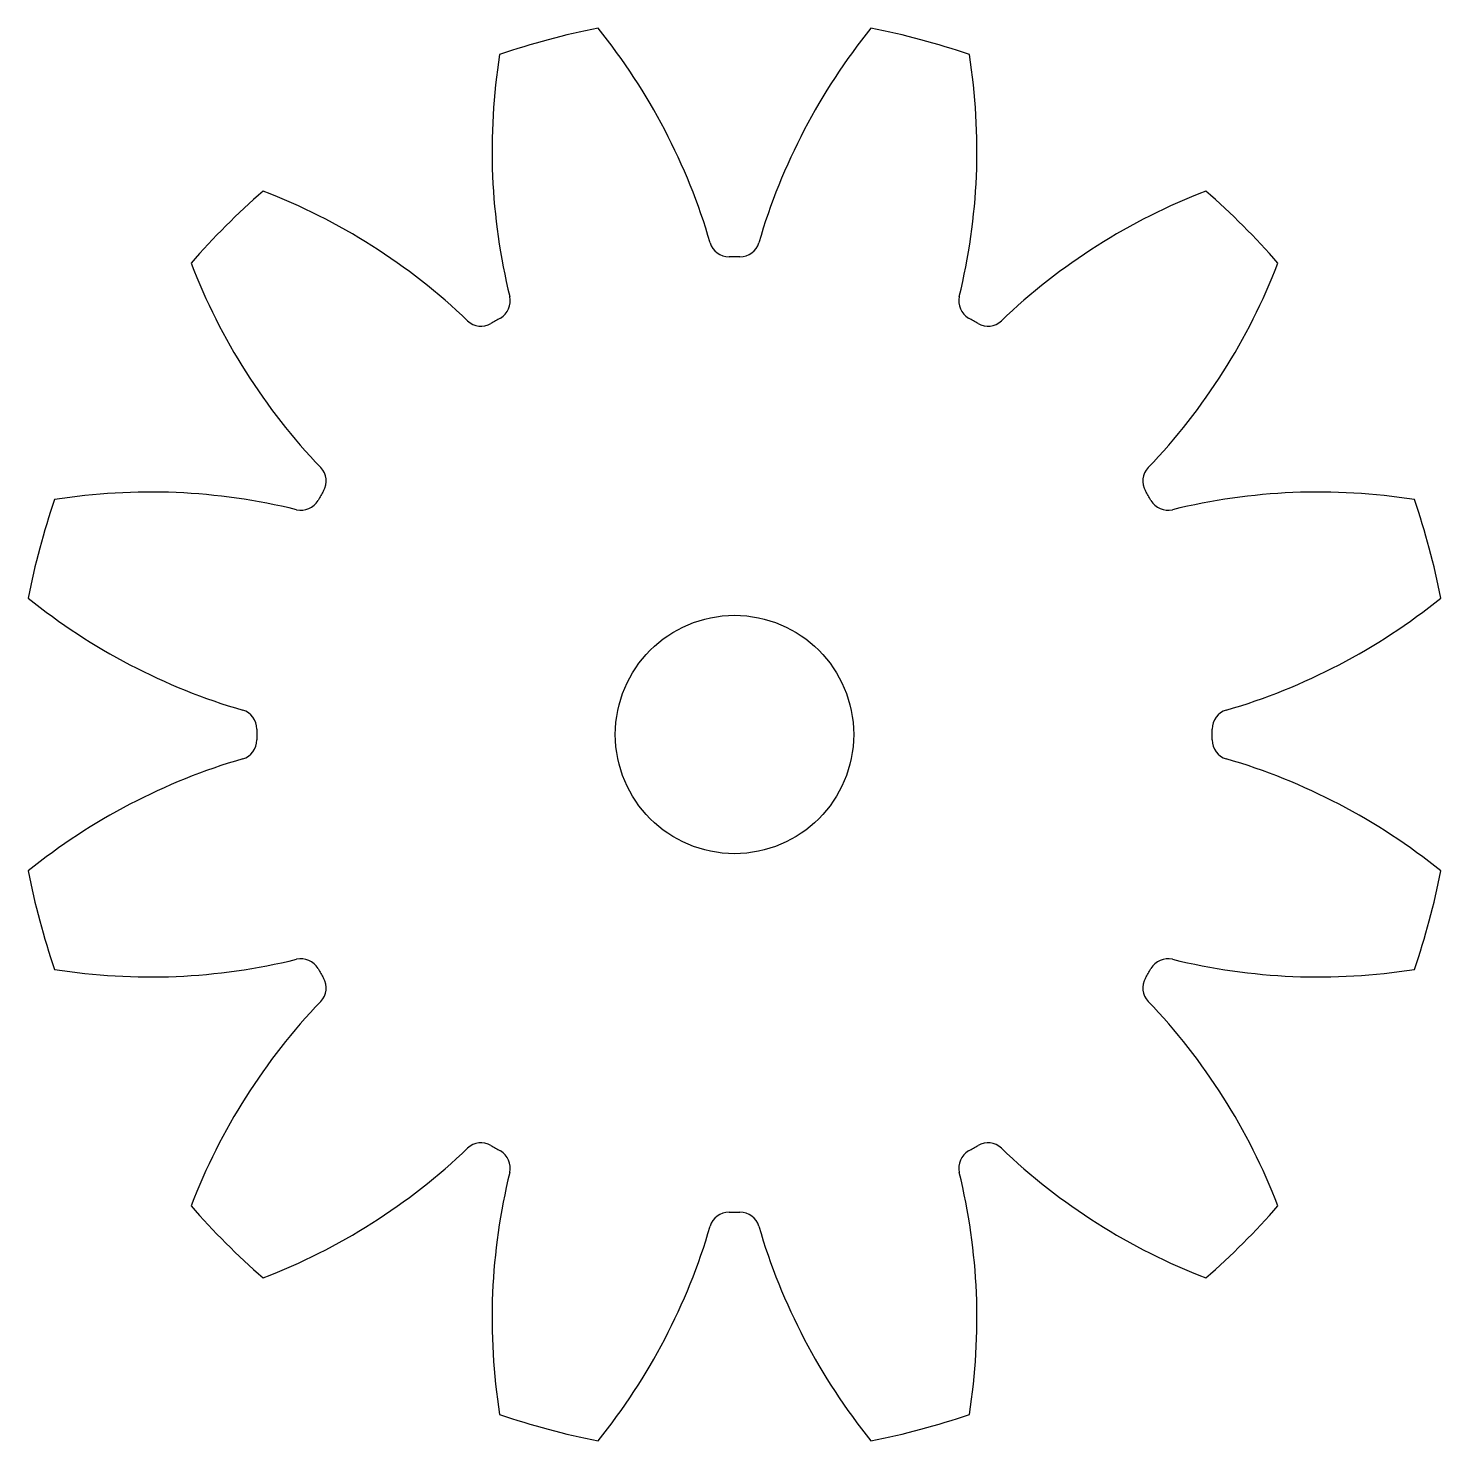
# Model space of a CAD drawing. Header units: inches. Extents: x -0.219 to 0.219, y -0.219 to 0.219.
import ezdxf

# ---------------------------------------------------------------- set-up
doc = ezdxf.new("R2010")
doc.units = ezdxf.units.IN
doc.layers.add('CUTOUTS', color=1, linetype='CONTINUOUS')
doc.layers.add('PERIMETER', color=5, linetype='CONTINUOUS')

msp = doc.modelspace()

# ---------------------------------------------------------------- linework, layer by layer
at = {"layer": 'CUTOUTS'}
msp.add_circle((1.3112870369588462e-16, 2.0747440414615335e-17), 0.03700787401574803, dxfattribs=at)
at = {"layer": 'PERIMETER'}
for centre, radius, start, end in [((2.6225740739176924e-16, 4.149488082923067e-17), 0.22334645669291342, 100.93484268975912, 109.06515731024017), ((-0.19078818128095157, 0.09931806762075326), 0.1908464566929135, 16.236661895668295, 38.94965890639475), ((0.1907881812809506, 0.09931806762075406), 0.19084645669291184, 141.05034109360517, 163.76333810433175), ((2.6225740739176924e-16, 4.149488082923067e-17), 0.22334645669291348, 70.93484268975904, 79.06515731024086), ((0.11556837792076295, 0.18140606025482767), 0.19084645669291553, 171.05034109360466, 193.7633381043308), ((-0.11556837792075782, 0.18140606025482908), 0.19084645669291336, -13.763338104331737, 8.949658906394667), ((2.6225740739176924e-16, 4.149488082923067e-17), 0.22334645669291325, 130.93484268975834, 139.06515731024012), ((-0.21488644554151207, -0.009382121026121052), 0.19084645669291453, 46.23666189566765, 68.94965890639388), ((0.21488644554151154, -0.009382121026122648), 0.19084645669291272, 111.05034109360507, 133.76333810433167), ((2.6225740739176924e-16, 4.149488082923067e-17), 0.2233464566929135, 40.934842689758945, 49.06515731024072), ((-0.0017648909681201505, 0.15436559382017062), 0.006029225963336613, 196.23666189566853, 270.6550449198052), ((0.001764890968120675, 0.15436559382017062), 0.006029225963336617, 269.3449550802045, 343.76333810433096), ((0.009382121026126667, 0.2148864455415122), 0.19084645669291458, 201.0503410936047, 223.7633381043309), ((2.6225740739176924e-16, 4.149488082923067e-17), 0.14834645669291352, 89.34495508020456, 90.65504491979485), ((-0.009382121026121903, 0.2148864455415115), 0.19084645669291317, 316.23666189566814, 338.9496589063946), ((-0.07565435649678132, 0.13456697120259908), 0.0060292259633366405, -60.655044919796204, 13.763338104331075), ((0.07565435649678372, 0.13456697120259803), 0.006029225963336638, 166.23666189566862, 240.65504491979593), ((-0.07871123732338534, 0.13280208023447873), 0.006029225963336641, 226.23666189566785, 300.6550449197933), ((2.6225740739176924e-16, 4.149488082923067e-17), 0.14834645669291346, 119.34495508020382, 120.65504491979468), ((2.6225740739176924e-16, 4.149488082923067e-17), 0.1483464566929135, 59.34495508020449, 60.65504491979536), ((0.07871123732338771, 0.1328020802344776), 0.006029225963336613, 239.34495508020427, 313.7633381043315), ((-0.13280208023447646, 0.07871123732338885), 0.006029225963336616, -30.655044919796183, 43.7633381043313), ((0.13280208023447812, 0.078711237323387), 0.006029225963336666, 136.23666189566825, 210.65504491979212), ((-0.18140606025483003, -0.11556837792075557), 0.19084645669291284, 76.23666189566761, 98.94965890639403), ((2.6225740739176924e-16, 4.149488082923067e-17), 0.14834645669291344, 149.3449550802039, 150.65504491979476), ((2.6225740739176924e-16, 4.149488082923067e-17), 0.14834645669291344, 29.34495508020443, 30.655044919795273), ((0.18140606025482903, -0.11556837792076055), 0.19084645669291525, 81.05034109360517, 103.76333810433147), ((2.6225740739176924e-16, 4.149488082923067e-17), 0.22334645669291325, 160.93484268975843, 169.06515731024018), ((-0.13456697120259692, 0.07565435649678491), 0.006029225963336632, 256.2366618956675, 330.6550449197914), ((0.1345669712025985, 0.07565435649678302), 0.0060292259633366535, 209.34495508020436, 283.76333810433107), ((2.6225740739176924e-16, 4.149488082923067e-17), 0.2233464566929135, 10.934842689758945, 19.065157310240856), ((-0.09931806762075075, 0.19078818128095346), 0.1908464566929136, 231.0503410936046, 253.76333810433104), ((0.09931806762075403, 0.19078818128095168), 0.1908464566929137, 286.23666189566814, 308.94965890639463), ((-0.1543655938201703, 0.0017648909681220713), 0.006029225963336618, -0.6550449197958608, 73.76333810433009), ((0.15436559382017084, 0.0017648909681199155), 0.0060292259633366275, 106.23666189566825, 180.65504491979806), ((2.6225740739176924e-16, 4.149488082923067e-17), 0.1483464566929135, 179.34495508020413, 180.6550449197942), ((2.6225740739176924e-16, 4.149488082923067e-17), 0.14834645669291352, -0.655044919795301, 0.6550449197947499), ((-0.15436559382017034, -0.0017648909681187543), 0.006029225963336678, -73.76333810433243, 0.6550449198036523), ((0.15436559382017084, -0.00176489096812091), 0.006029225963336596, 179.3449550802047, 253.76333810433138), ((-0.09931806762075394, -0.19078818128095254), 0.19084645669291542, 106.23666189566786, 128.949658906394), ((0.09931806762075276, -0.19078818128095237), 0.1908464566929139, 51.050341093605105, 73.76333810433145), ((2.6225740739176924e-16, 4.149488082923067e-17), 0.22334645669291334, 190.93484268975845, 199.0651573102404), ((2.6225740739176924e-16, 4.149488082923067e-17), 0.22334645669291334, 340.93484268975885, 349.06515731024075), ((-0.18140606025482758, 0.11556837792075988), 0.19084645669291325, 261.0503410936047, 283.7633381043311), ((-0.1345669712025985, -0.075654356496782), 0.006029225963336632, 29.34495508020391, 103.76333810433088), ((0.134566971202598, -0.0756543564967839), 0.006029225963336685, 76.23666189566815, 150.65504491979328), ((0.18140606025482983, 0.1155683779207587), 0.19084645669291456, 256.23666189566814, 278.9496589063943), ((2.6225740739176924e-16, 4.149488082923067e-17), 0.14834645669291344, 209.34495508020402, 210.65504491979434), ((2.6225740739176924e-16, 4.149488082923067e-17), 0.14834645669291355, 329.3449550802043, 330.65504491979516), ((-0.13280208023447812, -0.07871123732338599), 0.006029225963336658, -43.76333810433166, 30.655044919802062), ((0.13280208023447757, -0.07871123732338786), 0.0060292259633366, 149.34495508020404, 223.7633381043309), ((0.009382121026122122, -0.2148864455415123), 0.19084645669291456, 136.23666189566785, 158.94965890639418), ((-0.009382121026123805, -0.21488644554151168), 0.19084645669291347, 21.050341093604967, 43.7633381043314), ((-0.0787112373233881, -0.13280208023447698), 0.006029225963336606, 59.344955080204045, 133.76333810433158), ((0.07871123732338675, -0.1328020802344781), 0.006029225963336658, 46.23666189566796, 120.65504491980433), ((-0.21488644554151107, 0.009382121026124393), 0.1908464566929135, 291.0503410936048, 313.76333810433124), ((2.6225740739176924e-16, 4.149488082923067e-17), 0.14834645669291355, 239.34495508020407, 240.6550449197955), ((-0.07565435649678413, -0.13456697120259742), 0.00602922596333661, -13.763338104332247, 60.655044919796055), ((0.07565435649678276, -0.13456697120259847), 0.006029225963336642, 119.34495508020429, 193.7633381043311), ((2.6225740739176924e-16, 4.149488082923067e-17), 0.14834645669291346, 299.3449550802042, 300.6550449197951), ((0.21488644554151132, 0.009382121026120896), 0.19084645669291245, 226.23666189566794, 248.9496589063945), ((0.11556837792075782, -0.1814060602548298), 0.19084645669291417, 166.2366618956679, 188.9496589063942), ((-0.11556837792076044, -0.18140606025482822), 0.19084645669291442, -8.949658906395058, 13.76333810433121), ((2.6225740739176924e-16, 4.149488082923067e-17), 0.22334645669291348, 220.93484268975857, 229.06515731024055), ((-0.0017648909681201505, -0.15436559382017054), 0.006029225963336617, 89.3449550802045, 163.76333810433172), ((2.6225740739176924e-16, 4.149488082923067e-17), 0.14834645669291352, 269.34495508020456, 270.6550449197949), ((0.001764890968120675, -0.15436559382017054), 0.006029225963336613, 16.236661895668544, 90.65504491980522), ((2.6225740739176924e-16, 4.149488082923067e-17), 0.22334645669291334, 310.9348426897588, 319.0651573102406), ((-0.19078818128095157, -0.09931806762075326), 0.19084645669291317, 321.0503410936052, 343.76333810433164), ((0.19078818128095265, -0.09931806762075296), 0.19084645669291408, 196.23666189566833, 218.94965890639472), ((2.6225740739176924e-16, 4.149488082923067e-17), 0.22334645669291334, 250.93484268975863, 259.06515731024075), ((2.6225740739176924e-16, 4.149488082923067e-17), 0.22334645669291342, 280.9348426897591, 289.0651573102404)]:
    msp.add_arc(centre, radius, start, end, dxfattribs=at)

doc.saveas('drawing.dxf')
